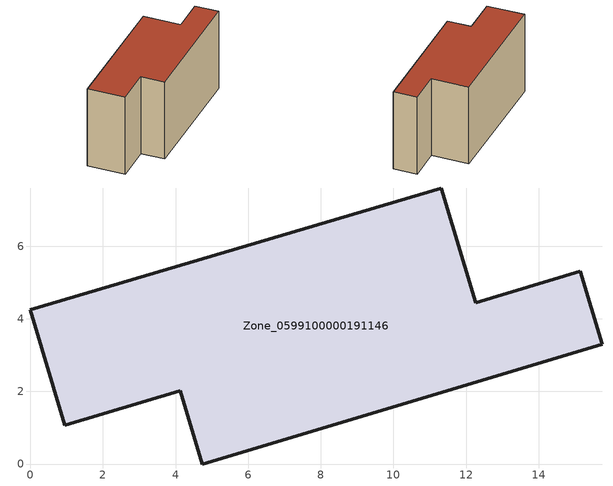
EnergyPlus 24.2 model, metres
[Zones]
Zone_0599100000191146
 floor ground (C_G): 4.13,2.02 0.95,1.07 0,4.24 11.32,7.6 12.27,4.44 15.15,5.31 15.75,3.3 4.73,0 z0
 wall outside (C_F): 11.32,7.6 0,4.24 0.95,1.07 4.13,2.02 4.73,0 15.75,3.3 15.15,5.31 12.27,4.44 11.32,7.6 z0:7.4
 roof outside (C_R): 15.75,3.3 15.15,5.31 12.27,4.44 11.32,7.6 0,4.24 0.95,1.07 4.13,2.02 4.73,0 z7.4
[BUILDING]
Pand.0599100000191146: North Axis=0; Terrain=City; Loads Convergence Tolerance Value=0.04; Temperature Convergence Tolerance Value=0.4; Solar Distribution=FullExterior; Maximum Number of Warmup Days=25; Minimum Number of Warmup Days=1
[Site:Location]
Rotterdam.The.Hague.AP_ZH_NLD Design_Conditions: Latitude=51.96; Longitude=4.45; Time Zone=1; Elevation=-4.5
[SITE:GROUNDTEMPERATURE:BUILDINGSURFACE]
18, 18, 18, 18, 18, 18, 18, 18, 18, 18, 18, 18
[MATERIAL] Thermal Absorptance=0.9; Solar Absorptance=0.7; Visible Absorptance=0.7
Name | Roughness | Thickness | Conductivity | Density | Specific Heat
G.TI.1975-1991 | MediumSmooth | 0.15 | 0.288461 | 540 | 1210
F.TI.1975-1991 | Rough | 0.3 | 0.230769 | 1920 | 840
R.TI.1975-1991 | MediumRough | 0.2 | 0.153846 | 1500 | 1000
[CONSTRUCTION]
C_G: G.TI.1975-1991
C_F: F.TI.1975-1991
C_R: R.TI.1975-1991
[ZONE]
Zone_0599100000191146: Type=1; Multiplier=1; Ceiling Height=Autocalculate; Volume=Autocalculate; Floor Area=autocalculate; Part of Total Floor Area=Yes
[ZONEINFILTRATION:DESIGNFLOWRATE]
Infil_Zone_0599100000191146: Zone or ZoneList or Space or SpaceList=Zone_0599100000191146; Schedule=AlwaysOn; Design Flow Rate Calculation Method=Flow/Area; Flow Rate per Floor Area=0.003; Constant Term Coefficient=1; Temperature Term Coefficient=0; Velocity Term Coefficient=0; Velocity Squared Term Coefficient=0
[HVACTEMPLATE:ZONE:IDEALLOADSAIRSYSTEM]
Zone_0599100000191146: Maximum Heating Supply Air Temperature=50; Minimum Cooling Supply Air Temperature=13; Maximum Heating Supply Air Humidity Ratio=0.0156; Minimum Cooling Supply Air Humidity Ratio=0.0077; Heating Limit=NoLimit; Cooling Limit=NoLimit; Dehumidification Control Type=ConstantSensibleHeatRatio; Cooling Sensible Heat Ratio=0.7; Dehumidification Setpoint=60; Humidification Control Type=None; Humidification Setpoint=30; Outdoor Air Method=None; Outdoor Air Flow Rate per Person=0.00944; Outdoor Air Flow Rate per Zone Floor Area=0; Outdoor Air Flow Rate per Zone=0; Demand Controlled Ventilation Type=None; Outdoor Air Economizer Type=NoEconomizer; Heat Recovery Type=None; Sensible Heat Recovery Effectiveness=0.7; Latent Heat Recovery Effectiveness=0.65
[ZONECONTROL:THERMOSTAT]
ThermostatControl_Zone_0599100000191146: Zone or ZoneList=Zone_0599100000191146; Control Type Schedule=DualSetpointControlType; Control 1=Thermostat_Zone_0599100000191146; Temperature Difference Between Cutout And Setpoint=0
[THERMOSTATSETPOINT:DUALSETPOINT]
Thermostat_Zone_0599100000191146: Heating Setpoint Temperature Schedule=HeatingSetpoint_Zone_0599100000191146; Cooling Setpoint Temperature Schedule=CoolingSetpoint_Zone_0599100000191146
[SCHEDULE:COMPACT]
HeatingSetpoint_Zone_0599100000191146: Through: 12/31, For: AllDays, Until: 24:00, 21
CoolingSetpoint_Zone_0599100000191146: Through: 12/31, For: AllDays, Until: 24:00, 24
DualSetpointControlType: Through: 12/31, For: AllDays, Until: 24:00, 4
AlwaysOn: Through: 12/31, For: AllDays, Until: 24:00, 1
